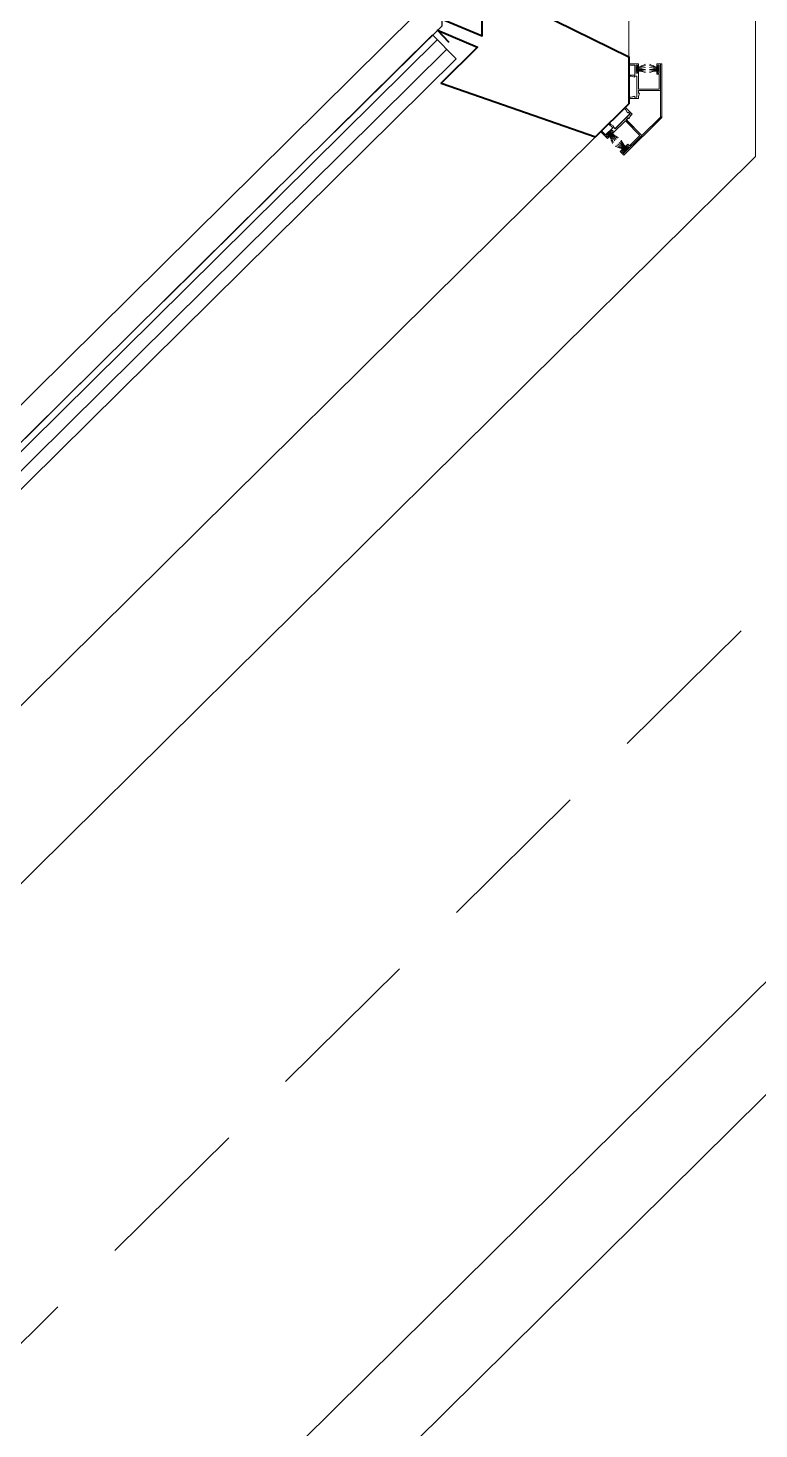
# Model space of a CAD drawing. Header units: inches. Extents: x -26575 to 27, y -11337 to 2257.
# Drawn here: x -23896.5 to -23869.1, y 1309.5 to 1362 of the extents above; entities that cross this region are included whole.
import ezdxf

# ---------------------------------------------------------------- set-up
doc = ezdxf.new("R2010")
doc.units = ezdxf.units.IN
doc.header["$LTSCALE"] = 48
doc.header["$MEASUREMENT"] = 0
doc.linetypes.add('NB - 12th floor_plan$0$HIDDEN2', pattern=[0.1875, 0.125, -0.0625])
for name, color, linetype in [('A106$0$A-CLNG-RAIL', 8, 'Continuous'), ('A106$0$A-FLOR-SLAB', 8, 'Continuous'), ('A106$0$A-GLAZ', 8, 'Continuous'), ('A106$0$A-GLAZ-CRNA', 8, 'Continuous'), ('A112$0$A-CLNG-RAIL', 8, 'Continuous'), ('A112$0$A-FLOR-SLAB', 8, 'Continuous'), ('A112$0$A-GLAZ', 8, 'Continuous'), ('A112$0$A-GLAZ-CRNA', 8, 'Continuous'), ('A612$0$A-CLNG-RAIL', 8, 'Continuous'), ('A612$0$A-CLNG-SFFT', 8, 'Continuous'), ('NB - 12th floor_plan$0$STFIN1', 1, 'NB - 12th floor_plan$0$HIDDEN2'), ('NB - 12th floor_plan$0$STSLABNOTCH', 1, 'NB - 12th floor_plan$0$HIDDEN2'), ('XREF', 7, 'Continuous')]:
    doc.layers.add(name, color=color, linetype=linetype)

# ---------------------------------------------------------------- blocks, each defined once
blk = doc.blocks.new('*U576')
at = {"layer": 'A106$0$A-CLNG-RAIL', "linetype": 'Continuous', "lineweight": 13}
for p, q in [((0.221, 0.63), (-0.338, 0.077)), ((0.044, 0.879), (0.008, 0.844)), ((0.008, 0.844), (0.067, 0.785)), ((0.298, 0.622), (0.044, 0.879)), ((0.067, 0.785), (0.13, 0.672)), ((0.13, 0.672), (0.155, 0.697)), ((0.155, 0.697), (0.221, 0.63)), ((0.175, 0.451), (0.24, 0.564)), ((0.24, 0.564), (0.298, 0.622)), ((-0.426, 0.102), (-0.692, -0.161)), ((-0.657, -0.197), (-0.443, 0.014)), ((-0.55, 0.291), (-0.582, 0.26)), ((-0.582, 0.26), (-0.426, 0.102)), ((-0.492, 0.232), (-0.55, 0.291)), ((-0.379, 0.168), (-0.492, 0.232)), ((-0.443, 0.014), (-0.408, -0.021)), ((-0.423, -0.092), (0.048, 0.375)), ((-0.404, 0.143), (-0.379, 0.168)), ((-0.338, 0.077), (-0.404, 0.143)), ((0.048, 0.375), (0.594, -0.177)), ((0.084, 0.41), (0.151, 0.476)), ((0.665, -0.177), (0.084, 0.41)), ((0.151, 0.476), (0.175, 0.451)), ((-0.848, -0.004), (-0.88, -0.035)), ((-0.88, -0.035), (-0.625, -0.292)), ((-0.692, -0.161), (-0.848, -0.004)), ((-0.621, -0.232), (-0.657, -0.197)), ((-0.625, -0.292), (-0.551, -0.219)), ((-0.579, -0.19), (-0.621, -0.232)), ((-0.551, -0.219), (-0.579, -0.19)), ((-0.408, -0.021), (-0.451, -0.063)), ((-0.451, -0.063), (-0.423, -0.092)), ((-0.044, -0.879), (0.665, -0.177)), ((0.135, -0.505), (0.06, -0.579)), ((0.198, -0.569), (0.135, -0.505)), ((0.594, -0.177), (0.198, -0.569)), ((-0.068, -0.706), (-0.143, -0.78)), ((-0.143, -0.78), (-0.044, -0.879)), ((-0.082, -0.777), (-0.04, -0.734)), ((-0.047, -0.812), (-0.082, -0.777)), ((-0.04, -0.734), (-0.068, -0.706)), ((0.166, -0.601), (-0.047, -0.812)), ((0.06, -0.579), (0.088, -0.608)), ((0.088, -0.608), (0.131, -0.566)), ((0.131, -0.566), (0.166, -0.601))]:
    blk.add_line(p, q, dxfattribs=at)
at = {"layer": 'A106$0$A-CLNG-RAIL', "lineweight": 13, "flags": 128}
for points in [[(-0.601, -0.174), (-0.468, -0.043)], [(-0.482, -0.074), (-0.435, -0.104), (-0.38, -0.152), (-0.213, -0.255)], [(0.071, -0.633), (0.041, -0.585), (-0.006, -0.529), (-0.108, -0.361)], [(-0.031, -0.75), (0.102, -0.618)]]:
    blk.add_lwpolyline(points, dxfattribs=at)
at = {"layer": 'A106$0$A-CLNG-RAIL', "lineweight": 13}
for points in [[(-0.581, -0.163), (-0.539, -0.189), (-0.517, -0.237), (-0.492, -0.314), (-0.486, -0.342), (-0.433, -0.473)], [(-0.56, -0.142), (-0.534, -0.168), (-0.496, -0.207), (-0.466, -0.28), (-0.456, -0.312), (-0.395, -0.436)], [(-0.544, -0.118), (-0.53, -0.129), (-0.496, -0.155), (-0.44, -0.228), (-0.419, -0.275), (-0.343, -0.384)], [(-0.53, -0.104), (-0.444, -0.173), (-0.406, -0.229), (-0.385, -0.242), (-0.293, -0.335)], [(-0.495, -0.087), (-0.457, -0.126), (-0.414, -0.169), (-0.372, -0.194), (-0.352, -0.209), (-0.243, -0.285)], [(0.026, -0.694), (0.015, -0.679), (-0.011, -0.645), (-0.083, -0.589), (-0.13, -0.567), (-0.238, -0.49)], [(0.04, -0.68), (-0.028, -0.594), (-0.083, -0.555), (-0.096, -0.534), (-0.188, -0.44)], [(0.058, -0.645), (0.019, -0.607), (-0.023, -0.564), (-0.049, -0.521), (-0.063, -0.501), (-0.138, -0.391)], [(-0.02, -0.731), (-0.045, -0.688), (-0.092, -0.666), (-0.169, -0.64), (-0.197, -0.633), (-0.328, -0.579)], [(0.002, -0.709), (-0.024, -0.683), (-0.062, -0.645), (-0.135, -0.614), (-0.167, -0.604), (-0.291, -0.542)]]:
    blk.add_open_spline(points, degree=3, dxfattribs=at)
blk = doc.blocks.new('*U548')
at = {"layer": 'A106$0$A-CLNG-RAIL', "linetype": 'Continuous', "lineweight": 13}
for p, q in [((-0.594, 0.605), (-0.594, 0.65)), ((-0.594, 0.65), (-0.232, 0.65)), ((-0.372, 0.605), (-0.594, 0.605)), ((-0.372, 0.231), (-0.372, 0.605)), ((-0.272, 0.605), (-0.322, 0.605)), ((-0.322, 0.605), (-0.322, 0.305)), ((-0.272, 0.545), (-0.272, 0.605)), ((-0.232, 0.545), (-0.272, 0.545)), ((-0.232, 0.65), (-0.232, 0.545)), ((0.454, 0.545), (0.454, 0.65)), ((0.454, 0.65), (0.594, 0.65)), ((0.494, 0.545), (0.454, 0.545)), ((0.544, 0.605), (0.494, 0.605)), ((0.494, 0.605), (0.494, 0.545)), ((0.544, 0.305), (0.544, 0.605)), ((0.594, 0.65), (0.594, -0.348)), ((-0.594, 0.186), (-0.594, 0.231)), ((-0.594, 0.231), (-0.372, 0.231)), ((-0.511, 0.186), (-0.594, 0.186)), ((-0.386, 0.151), (-0.511, 0.186)), ((-0.292, 0.186), (-0.386, 0.186)), ((-0.386, 0.186), (-0.386, 0.151)), ((-0.322, 0.305), (-0.272, 0.305)), ((-0.292, -0.6), (-0.292, 0.186)), ((-0.272, 0.305), (-0.272, 0.365)), ((-0.272, 0.365), (-0.232, 0.365)), ((-0.232, 0.365), (-0.232, -0.298)), ((0.454, 0.26), (0.454, 0.365)), ((0.454, 0.365), (0.494, 0.365)), ((0.544, 0.26), (0.454, 0.26)), ((0.494, 0.365), (0.494, 0.305)), ((0.494, 0.305), (0.544, 0.305)), ((0.544, -0.298), (0.544, 0.26)), ((-0.232, -0.298), (0.544, -0.298)), ((0.594, -0.348), (-0.232, -0.348)), ((-0.232, -0.348), (-0.232, -0.442)), ((-0.232, -0.442), (-0.197, -0.442)), ((-0.197, -0.442), (-0.232, -0.567)), ((-0.594, -0.6), (-0.511, -0.6)), ((-0.594, -0.65), (-0.594, -0.6)), ((-0.232, -0.65), (-0.594, -0.65)), ((-0.511, -0.6), (-0.386, -0.565)), ((-0.386, -0.565), (-0.386, -0.6)), ((-0.386, -0.6), (-0.292, -0.6)), ((-0.232, -0.567), (-0.232, -0.65))]:
    blk.add_line(p, q, dxfattribs=at)
at = {"layer": 'A106$0$A-CLNG-RAIL', "lineweight": 13, "flags": 128}
for points in [[(-0.299, 0.55), (-0.299, 0.362)], [(0.511, 0.55), (0.511, 0.362)], [(-0.287, 0.395), (-0.232, 0.383), (-0.16, 0.377), (0.032, 0.331)], [(0.499, 0.395), (0.445, 0.383), (0.372, 0.377), (0.181, 0.331)]]:
    blk.add_lwpolyline(points, dxfattribs=at)
at = {"layer": 'A106$0$A-CLNG-RAIL', "lineweight": 13}
for points in [[(-0.293, 0.528), (-0.244, 0.516), (-0.196, 0.534), (-0.123, 0.57), (-0.099, 0.586), (0.032, 0.641)], [(-0.293, 0.498), (-0.257, 0.498), (-0.202, 0.498), (-0.129, 0.528), (-0.099, 0.543), (0.032, 0.588)], [(0.505, 0.528), (0.457, 0.516), (0.408, 0.534), (0.336, 0.57), (0.312, 0.586), (0.181, 0.641)], [(0.505, 0.498), (0.469, 0.498), (0.414, 0.498), (0.342, 0.528), (0.312, 0.543), (0.181, 0.588)], [(-0.299, 0.47), (-0.281, 0.468), (-0.238, 0.461), (-0.148, 0.474), (-0.099, 0.491), (0.032, 0.513)], [(-0.299, 0.449), (-0.19, 0.437), (-0.123, 0.449), (-0.099, 0.444), (0.032, 0.443)], [(-0.287, 0.413), (-0.232, 0.413), (-0.172, 0.413), (-0.123, 0.401), (-0.099, 0.397), (0.032, 0.373)], [(0.511, 0.47), (0.493, 0.468), (0.451, 0.461), (0.36, 0.474), (0.312, 0.491), (0.181, 0.513)], [(0.511, 0.449), (0.402, 0.437), (0.336, 0.449), (0.312, 0.444), (0.181, 0.443)], [(0.499, 0.413), (0.445, 0.413), (0.384, 0.413), (0.336, 0.401), (0.312, 0.397), (0.181, 0.373)]]:
    blk.add_open_spline(points, degree=3, dxfattribs=at)
blk = doc.blocks.new('A106')
at = {"layer": 'A106$0$A-CLNG-RAIL', "lineweight": 13}
for points in [[(-23872.786, 1360.666), (-23872.786, 1358.659), (-23872.836, 1358.692), (-23872.836, 1360.666)], [(-23874.211, 1357.248), (-23872.786, 1358.659), (-23872.844, 1358.672), (-23874.246, 1357.283)]]:
    blk.add_3dface(points, dxfattribs=at)
at = {"layer": 'A106$0$A-FLOR-SLAB', "lineweight": 0, "flags": 128}
blk.add_lwpolyline([(-23869.273, 1530.347), (-23869.273, 1357.192), (-23920.878, 1306.152), (-24082.047, 1377.514)], dxfattribs=at)
at = {"layer": 'A106$0$A-GLAZ', "lineweight": 0, "flags": 128}
blk.add_lwpolyline([(-24088.548, 1394.334), (-23923.662, 1321.329), (-23882.023, 1362.512), (-23882.025, 1543.099)], dxfattribs=at)
at = {"layer": 'A106$0$A-GLAZ', "lineweight": 40, "flags": 128}
for points in [[(-23880.389, 1362.344), (-23881.023, 1362.344), (-23879.523, 1361.718), (-23879.523, 1363.636), (-23874.023, 1360.936), (-23874.023, 1359.175)], [(-23880.753, 1361.473), (-23881.199, 1361.924), (-23879.698, 1361.298), (-23881.061, 1359.949), (-23875.276, 1357.937), (-23874.023, 1359.175)]]:
    blk.add_lwpolyline(points, dxfattribs=at)
at = {"layer": 'A106$0$A-GLAZ-CRNA', "lineweight": 0}
for p, q in [((-23874.023, 1359.175), (-23874.023, 1535.098)), ((-23922.891, 1320.337), (-23881.201, 1361.571)), ((-23922.539, 1319.981), (-23880.849, 1361.215)), ((-23921.916, 1311.807), (-23874.023, 1359.175))]:
    blk.add_line(p, q, dxfattribs=at)
at = {"layer": 'A106$0$A-GLAZ-CRNA', "lineweight": 30}
for p, q in [((-23923.067, 1320.514), (-23881.376, 1361.748)), ((-23881.376, 1361.748), (-23880.497, 1360.86)), ((-23922.187, 1319.626), (-23880.497, 1360.86))]:
    blk.add_line(p, q, dxfattribs=at)
at = {"layer": 'A106$0$A-CLNG-RAIL', "lineweight": 13}
for name, p in [('*U548', (-23873.43, 1360.015)), ('*U576', (-23874.202, 1358.163))]:
    blk.add_blockref(name, p, dxfattribs=at)
blk = doc.blocks.new('A112')
at = {"layer": 'A112$0$A-CLNG-RAIL', "lineweight": 13}
for p, q in [((-23874.024, 1360.621), (-23874.024, 1360.666)), ((-23874.024, 1360.666), (-23873.662, 1360.666)), ((-23873.802, 1360.621), (-23874.024, 1360.621)), ((-23873.802, 1360.247), (-23873.802, 1360.621)), ((-23873.702, 1360.621), (-23873.752, 1360.621)), ((-23873.752, 1360.621), (-23873.752, 1360.321)), ((-23873.702, 1360.561), (-23873.702, 1360.621)), ((-23873.662, 1360.561), (-23873.702, 1360.561)), ((-23873.702, 1360.321), (-23873.702, 1360.381)), ((-23873.702, 1360.381), (-23873.662, 1360.381)), ((-23873.662, 1360.666), (-23873.662, 1360.561)), ((-23873.662, 1360.381), (-23873.662, 1359.718)), ((-23872.976, 1360.561), (-23872.976, 1360.666)), ((-23872.976, 1360.666), (-23872.836, 1360.666)), ((-23872.936, 1360.561), (-23872.976, 1360.561)), ((-23872.976, 1360.276), (-23872.976, 1360.381)), ((-23872.976, 1360.381), (-23872.936, 1360.381)), ((-23872.886, 1360.621), (-23872.936, 1360.621)), ((-23872.936, 1360.621), (-23872.936, 1360.561)), ((-23872.936, 1360.381), (-23872.936, 1360.321)), ((-23872.886, 1360.321), (-23872.886, 1360.621)), ((-23872.836, 1360.666), (-23872.836, 1359.668)), ((-23874.024, 1360.202), (-23874.024, 1360.247)), ((-23874.024, 1360.247), (-23873.802, 1360.247)), ((-23873.941, 1360.202), (-23874.024, 1360.202)), ((-23873.816, 1360.167), (-23873.941, 1360.202)), ((-23873.722, 1360.202), (-23873.816, 1360.202)), ((-23873.816, 1360.202), (-23873.816, 1360.167)), ((-23873.752, 1360.321), (-23873.702, 1360.321)), ((-23873.722, 1359.416), (-23873.722, 1360.202)), ((-23872.886, 1360.276), (-23872.976, 1360.276)), ((-23872.936, 1360.321), (-23872.886, 1360.321)), ((-23872.886, 1359.718), (-23872.886, 1360.276)), ((-23874.024, 1359.416), (-23873.941, 1359.416)), ((-23874.024, 1359.366), (-23874.024, 1359.416)), ((-23873.662, 1359.366), (-23874.024, 1359.366)), ((-23873.941, 1359.416), (-23873.816, 1359.451)), ((-23873.816, 1359.451), (-23873.816, 1359.416)), ((-23873.816, 1359.416), (-23873.722, 1359.416)), ((-23873.662, 1359.718), (-23872.886, 1359.718)), ((-23872.836, 1359.668), (-23873.662, 1359.668)), ((-23873.662, 1359.668), (-23873.662, 1359.574)), ((-23873.662, 1359.574), (-23873.627, 1359.574)), ((-23873.627, 1359.574), (-23873.662, 1359.449)), ((-23873.662, 1359.449), (-23873.662, 1359.366)), ((-23873.982, 1358.792), (-23874.54, 1358.239)), ((-23874.159, 1359.042), (-23874.194, 1359.007)), ((-23874.194, 1359.007), (-23874.136, 1358.948)), ((-23873.904, 1358.785), (-23874.159, 1359.042)), ((-23874.136, 1358.948), (-23874.073, 1358.834)), ((-23874.073, 1358.834), (-23874.048, 1358.859)), ((-23874.048, 1358.859), (-23873.982, 1358.792)), ((-23873.963, 1358.726), (-23873.904, 1358.785)), ((-23874.628, 1358.264), (-23874.894, 1358.001)), ((-23874.753, 1358.454), (-23874.785, 1358.422)), ((-23874.785, 1358.422), (-23874.628, 1358.264)), ((-23874.694, 1358.395), (-23874.753, 1358.454)), ((-23874.581, 1358.331), (-23874.694, 1358.395)), ((-23874.625, 1358.071), (-23874.154, 1358.537)), ((-23874.606, 1358.306), (-23874.581, 1358.331)), ((-23874.54, 1358.239), (-23874.606, 1358.306)), ((-23874.154, 1358.537), (-23873.608, 1357.986)), ((-23874.119, 1358.572), (-23874.052, 1358.638)), ((-23873.537, 1357.985), (-23874.119, 1358.572)), ((-23874.052, 1358.638), (-23874.027, 1358.614)), ((-23874.027, 1358.614), (-23873.963, 1358.726)), ((-23875.05, 1358.159), (-23875.082, 1358.127)), ((-23875.082, 1358.127), (-23874.828, 1357.87)), ((-23874.894, 1358.001), (-23875.05, 1358.159)), ((-23874.859, 1357.966), (-23874.646, 1358.177)), ((-23874.824, 1357.93), (-23874.859, 1357.966)), ((-23874.828, 1357.87), (-23874.753, 1357.944)), ((-23874.781, 1357.972), (-23874.824, 1357.93)), ((-23874.753, 1357.944), (-23874.781, 1357.972)), ((-23874.611, 1358.141), (-23874.653, 1358.099)), ((-23874.653, 1358.099), (-23874.625, 1358.071)), ((-23874.646, 1358.177), (-23874.611, 1358.141)), ((-23874.246, 1357.283), (-23873.537, 1357.985)), ((-23873.608, 1357.986), (-23874.005, 1357.593)), ((-23874.27, 1357.456), (-23874.345, 1357.383)), ((-23874.345, 1357.383), (-23874.246, 1357.283)), ((-23874.285, 1357.386), (-23874.242, 1357.428)), ((-23874.25, 1357.35), (-23874.285, 1357.386)), ((-23874.242, 1357.428), (-23874.27, 1357.456)), ((-23874.037, 1357.561), (-23874.25, 1357.35)), ((-23874.068, 1357.657), (-23874.142, 1357.583)), ((-23874.142, 1357.583), (-23874.114, 1357.555)), ((-23874.114, 1357.555), (-23874.072, 1357.597)), ((-23874.072, 1357.597), (-23874.037, 1357.561)), ((-23874.005, 1357.593), (-23874.068, 1357.657))]:
    blk.add_line(p, q, dxfattribs=at)
at = {"layer": 'A112$0$A-CLNG-RAIL', "lineweight": 13, "flags": 128}
for points in [[(-23873.729, 1360.565), (-23873.729, 1360.378)], [(-23873.716, 1360.41), (-23873.662, 1360.398), (-23873.589, 1360.392), (-23873.398, 1360.346)], [(-23872.93, 1360.41), (-23872.985, 1360.398), (-23873.058, 1360.392), (-23873.249, 1360.346)], [(-23872.918, 1360.565), (-23872.918, 1360.378)], [(-23874.803, 1357.988), (-23874.67, 1358.12)], [(-23874.685, 1358.088), (-23874.638, 1358.058), (-23874.582, 1358.011), (-23874.415, 1357.907)], [(-23874.132, 1357.53), (-23874.161, 1357.577), (-23874.208, 1357.633), (-23874.31, 1357.801)], [(-23874.233, 1357.412), (-23874.1, 1357.544)]]:
    blk.add_lwpolyline(points, dxfattribs=at)
at = {"layer": 'A112$0$A-CLNG-RAIL', "lineweight": 13}
for points in [[(-23873.729, 1360.486), (-23873.71, 1360.483), (-23873.668, 1360.477), (-23873.577, 1360.489), (-23873.529, 1360.507), (-23873.398, 1360.529)], [(-23873.729, 1360.465), (-23873.62, 1360.453), (-23873.553, 1360.465), (-23873.529, 1360.459), (-23873.398, 1360.459)], [(-23873.722, 1360.544), (-23873.674, 1360.531), (-23873.626, 1360.55), (-23873.553, 1360.586), (-23873.529, 1360.601), (-23873.398, 1360.656)], [(-23873.722, 1360.513), (-23873.686, 1360.513), (-23873.632, 1360.513), (-23873.559, 1360.544), (-23873.529, 1360.559), (-23873.398, 1360.603)], [(-23873.716, 1360.428), (-23873.662, 1360.428), (-23873.601, 1360.428), (-23873.553, 1360.416), (-23873.529, 1360.413), (-23873.398, 1360.389)], [(-23872.924, 1360.544), (-23872.973, 1360.531), (-23873.021, 1360.55), (-23873.094, 1360.586), (-23873.118, 1360.601), (-23873.249, 1360.656)], [(-23872.924, 1360.513), (-23872.961, 1360.513), (-23873.015, 1360.513), (-23873.088, 1360.544), (-23873.118, 1360.559), (-23873.249, 1360.603)], [(-23872.918, 1360.486), (-23872.936, 1360.483), (-23872.979, 1360.477), (-23873.07, 1360.489), (-23873.118, 1360.507), (-23873.249, 1360.529)], [(-23872.918, 1360.465), (-23873.027, 1360.453), (-23873.094, 1360.465), (-23873.118, 1360.459), (-23873.249, 1360.459)], [(-23872.93, 1360.428), (-23872.985, 1360.428), (-23873.045, 1360.428), (-23873.094, 1360.416), (-23873.118, 1360.413), (-23873.249, 1360.389)], [(-23874.784, 1357.999), (-23874.741, 1357.973), (-23874.72, 1357.926), (-23874.695, 1357.849), (-23874.688, 1357.821), (-23874.635, 1357.689)], [(-23874.762, 1358.02), (-23874.737, 1357.995), (-23874.698, 1357.956), (-23874.669, 1357.883), (-23874.658, 1357.851), (-23874.598, 1357.726)], [(-23874.747, 1358.044), (-23874.732, 1358.033), (-23874.698, 1358.007), (-23874.643, 1357.934), (-23874.621, 1357.887), (-23874.545, 1357.779)], [(-23874.732, 1358.059), (-23874.647, 1357.99), (-23874.608, 1357.934), (-23874.588, 1357.921), (-23874.495, 1357.828)], [(-23874.698, 1358.076), (-23874.659, 1358.037), (-23874.617, 1357.994), (-23874.574, 1357.968), (-23874.555, 1357.953), (-23874.445, 1357.877)], [(-23874.162, 1357.483), (-23874.23, 1357.569), (-23874.285, 1357.608), (-23874.299, 1357.629), (-23874.39, 1357.722)], [(-23874.145, 1357.517), (-23874.183, 1357.556), (-23874.226, 1357.599), (-23874.251, 1357.642), (-23874.266, 1357.661), (-23874.34, 1357.772)], [(-23874.222, 1357.432), (-23874.248, 1357.475), (-23874.295, 1357.496), (-23874.372, 1357.523), (-23874.399, 1357.529), (-23874.531, 1357.583)], [(-23874.201, 1357.453), (-23874.226, 1357.479), (-23874.264, 1357.518), (-23874.337, 1357.548), (-23874.369, 1357.559), (-23874.493, 1357.621)], [(-23874.177, 1357.468), (-23874.188, 1357.483), (-23874.213, 1357.517), (-23874.286, 1357.573), (-23874.332, 1357.596), (-23874.44, 1357.673)]]:
    blk.add_open_spline(points, degree=3, dxfattribs=at)
for points in [[(-23872.786, 1360.666), (-23872.786, 1358.659), (-23872.836, 1358.692), (-23872.836, 1360.666)], [(-23874.211, 1357.248), (-23872.786, 1358.659), (-23872.844, 1358.672), (-23874.246, 1357.283)]]:
    blk.add_3dface(points, dxfattribs=at)
at = {"layer": 'A112$0$A-FLOR-SLAB', "lineweight": 0, "flags": 128}
blk.add_lwpolyline([(-23869.273, 1530.347), (-23869.273, 1357.192), (-23920.878, 1306.152), (-24082.047, 1377.514)], dxfattribs=at)
at = {"layer": 'A112$0$A-GLAZ', "lineweight": 0, "flags": 128}
blk.add_lwpolyline([(-24088.548, 1394.334), (-23923.662, 1321.329), (-23882.023, 1362.512), (-23882.025, 1543.099)], dxfattribs=at)
at = {"layer": 'A112$0$A-GLAZ', "lineweight": 40, "flags": 128}
for points in [[(-23880.389, 1362.344), (-23881.023, 1362.344), (-23879.523, 1361.718), (-23879.523, 1363.636), (-23874.023, 1360.936), (-23874.023, 1359.175)], [(-23880.753, 1361.473), (-23881.199, 1361.924), (-23879.698, 1361.298), (-23881.061, 1359.949), (-23875.276, 1357.937), (-23874.023, 1359.175)]]:
    blk.add_lwpolyline(points, dxfattribs=at)
at = {"layer": 'A112$0$A-GLAZ-CRNA', "lineweight": 0}
for p, q in [((-23874.023, 1359.175), (-23874.023, 1535.098)), ((-23922.891, 1320.337), (-23881.201, 1361.571)), ((-23922.539, 1319.981), (-23880.849, 1361.215)), ((-23921.916, 1311.807), (-23874.023, 1359.175))]:
    blk.add_line(p, q, dxfattribs=at)
at = {"layer": 'A112$0$A-GLAZ-CRNA', "lineweight": 30}
for p, q in [((-23923.067, 1320.514), (-23881.376, 1361.748)), ((-23881.376, 1361.748), (-23880.497, 1360.86)), ((-23922.187, 1319.626), (-23880.497, 1360.86))]:
    blk.add_line(p, q, dxfattribs=at)
blk = doc.blocks.new('A612')
at = {"layer": 'A612$0$A-CLNG-RAIL', "lineweight": 13}
for p, q in [((-23874.024, 1360.621), (-23874.024, 1360.666)), ((-23874.024, 1360.666), (-23873.662, 1360.666)), ((-23873.802, 1360.621), (-23874.024, 1360.621)), ((-23873.802, 1360.247), (-23873.802, 1360.621)), ((-23873.702, 1360.621), (-23873.752, 1360.621)), ((-23873.752, 1360.621), (-23873.752, 1360.321)), ((-23873.702, 1360.561), (-23873.702, 1360.621)), ((-23873.662, 1360.561), (-23873.702, 1360.561)), ((-23873.702, 1360.321), (-23873.702, 1360.381)), ((-23873.702, 1360.381), (-23873.662, 1360.381)), ((-23873.662, 1360.666), (-23873.662, 1360.561)), ((-23873.662, 1360.381), (-23873.662, 1359.718)), ((-23872.976, 1360.561), (-23872.976, 1360.666)), ((-23872.976, 1360.666), (-23872.836, 1360.666)), ((-23872.936, 1360.561), (-23872.976, 1360.561)), ((-23872.976, 1360.276), (-23872.976, 1360.381)), ((-23872.976, 1360.381), (-23872.936, 1360.381)), ((-23872.886, 1360.621), (-23872.936, 1360.621)), ((-23872.936, 1360.621), (-23872.936, 1360.561)), ((-23872.936, 1360.381), (-23872.936, 1360.321)), ((-23872.886, 1360.321), (-23872.886, 1360.621)), ((-23872.836, 1360.666), (-23872.836, 1359.668)), ((-23874.024, 1360.202), (-23874.024, 1360.247)), ((-23874.024, 1360.247), (-23873.802, 1360.247)), ((-23873.941, 1360.202), (-23874.024, 1360.202)), ((-23873.816, 1360.167), (-23873.941, 1360.202)), ((-23873.722, 1360.202), (-23873.816, 1360.202)), ((-23873.816, 1360.202), (-23873.816, 1360.167)), ((-23873.752, 1360.321), (-23873.702, 1360.321)), ((-23873.722, 1359.416), (-23873.722, 1360.202)), ((-23872.886, 1360.276), (-23872.976, 1360.276)), ((-23872.936, 1360.321), (-23872.886, 1360.321)), ((-23872.886, 1359.718), (-23872.886, 1360.276)), ((-23874.024, 1359.416), (-23873.941, 1359.416)), ((-23874.024, 1359.366), (-23874.024, 1359.416)), ((-23873.662, 1359.366), (-23874.024, 1359.366)), ((-23873.941, 1359.416), (-23873.816, 1359.451)), ((-23873.816, 1359.451), (-23873.816, 1359.416)), ((-23873.816, 1359.416), (-23873.722, 1359.416)), ((-23873.662, 1359.718), (-23872.886, 1359.718)), ((-23872.836, 1359.668), (-23873.662, 1359.668)), ((-23873.662, 1359.668), (-23873.662, 1359.574)), ((-23873.662, 1359.574), (-23873.627, 1359.574)), ((-23873.627, 1359.574), (-23873.662, 1359.449)), ((-23873.662, 1359.449), (-23873.662, 1359.366)), ((-23873.982, 1358.792), (-23874.54, 1358.239)), ((-23874.159, 1359.042), (-23874.194, 1359.007)), ((-23874.194, 1359.007), (-23874.136, 1358.948)), ((-23873.904, 1358.785), (-23874.159, 1359.042)), ((-23874.136, 1358.948), (-23874.073, 1358.834)), ((-23874.073, 1358.834), (-23874.048, 1358.859)), ((-23874.048, 1358.859), (-23873.982, 1358.792)), ((-23873.963, 1358.726), (-23873.904, 1358.785)), ((-23874.628, 1358.264), (-23874.894, 1358.001)), ((-23874.753, 1358.454), (-23874.785, 1358.422)), ((-23874.785, 1358.422), (-23874.628, 1358.264)), ((-23874.694, 1358.395), (-23874.753, 1358.454)), ((-23874.581, 1358.331), (-23874.694, 1358.395)), ((-23874.625, 1358.071), (-23874.154, 1358.537)), ((-23874.606, 1358.306), (-23874.581, 1358.331)), ((-23874.54, 1358.239), (-23874.606, 1358.306)), ((-23874.154, 1358.537), (-23873.608, 1357.986)), ((-23874.119, 1358.572), (-23874.052, 1358.638)), ((-23873.537, 1357.985), (-23874.119, 1358.572)), ((-23874.052, 1358.638), (-23874.027, 1358.614)), ((-23874.027, 1358.614), (-23873.963, 1358.726)), ((-23875.05, 1358.159), (-23875.082, 1358.127)), ((-23875.082, 1358.127), (-23874.828, 1357.87)), ((-23874.894, 1358.001), (-23875.05, 1358.159)), ((-23874.859, 1357.966), (-23874.646, 1358.177)), ((-23874.824, 1357.93), (-23874.859, 1357.966)), ((-23874.828, 1357.87), (-23874.753, 1357.944)), ((-23874.781, 1357.972), (-23874.824, 1357.93)), ((-23874.753, 1357.944), (-23874.781, 1357.972)), ((-23874.611, 1358.141), (-23874.653, 1358.099)), ((-23874.653, 1358.099), (-23874.625, 1358.071)), ((-23874.646, 1358.177), (-23874.611, 1358.141)), ((-23874.246, 1357.283), (-23873.537, 1357.985)), ((-23873.608, 1357.986), (-23874.005, 1357.593)), ((-23874.27, 1357.456), (-23874.345, 1357.383)), ((-23874.345, 1357.383), (-23874.246, 1357.283)), ((-23874.285, 1357.386), (-23874.242, 1357.428)), ((-23874.25, 1357.35), (-23874.285, 1357.386)), ((-23874.242, 1357.428), (-23874.27, 1357.456)), ((-23874.037, 1357.561), (-23874.25, 1357.35)), ((-23874.068, 1357.657), (-23874.142, 1357.583)), ((-23874.142, 1357.583), (-23874.114, 1357.555)), ((-23874.114, 1357.555), (-23874.072, 1357.597)), ((-23874.072, 1357.597), (-23874.037, 1357.561)), ((-23874.005, 1357.593), (-23874.068, 1357.657))]:
    blk.add_line(p, q, dxfattribs=at)
at = {"layer": 'A612$0$A-CLNG-RAIL', "lineweight": 13, "flags": 128}
for points in [[(-23873.729, 1360.565), (-23873.729, 1360.378)], [(-23873.716, 1360.41), (-23873.662, 1360.398), (-23873.589, 1360.392), (-23873.398, 1360.346)], [(-23872.93, 1360.41), (-23872.985, 1360.398), (-23873.058, 1360.392), (-23873.249, 1360.346)], [(-23872.918, 1360.565), (-23872.918, 1360.378)], [(-23874.803, 1357.988), (-23874.67, 1358.12)], [(-23874.685, 1358.088), (-23874.638, 1358.058), (-23874.582, 1358.011), (-23874.415, 1357.907)], [(-23874.132, 1357.53), (-23874.161, 1357.577), (-23874.208, 1357.633), (-23874.31, 1357.801)], [(-23874.233, 1357.412), (-23874.1, 1357.544)]]:
    blk.add_lwpolyline(points, dxfattribs=at)
at = {"layer": 'A612$0$A-CLNG-RAIL', "lineweight": 13}
for points in [[(-23873.729, 1360.486), (-23873.71, 1360.483), (-23873.668, 1360.477), (-23873.577, 1360.489), (-23873.529, 1360.507), (-23873.398, 1360.529)], [(-23873.729, 1360.465), (-23873.62, 1360.453), (-23873.553, 1360.465), (-23873.529, 1360.459), (-23873.398, 1360.459)], [(-23873.722, 1360.544), (-23873.674, 1360.531), (-23873.626, 1360.55), (-23873.553, 1360.586), (-23873.529, 1360.601), (-23873.398, 1360.656)], [(-23873.722, 1360.513), (-23873.686, 1360.513), (-23873.632, 1360.513), (-23873.559, 1360.544), (-23873.529, 1360.559), (-23873.398, 1360.603)], [(-23873.716, 1360.428), (-23873.662, 1360.428), (-23873.601, 1360.428), (-23873.553, 1360.416), (-23873.529, 1360.413), (-23873.398, 1360.389)], [(-23872.924, 1360.544), (-23872.973, 1360.531), (-23873.021, 1360.55), (-23873.094, 1360.586), (-23873.118, 1360.601), (-23873.249, 1360.656)], [(-23872.924, 1360.513), (-23872.961, 1360.513), (-23873.015, 1360.513), (-23873.088, 1360.544), (-23873.118, 1360.559), (-23873.249, 1360.603)], [(-23872.918, 1360.486), (-23872.936, 1360.483), (-23872.979, 1360.477), (-23873.07, 1360.489), (-23873.118, 1360.507), (-23873.249, 1360.529)], [(-23872.918, 1360.465), (-23873.027, 1360.453), (-23873.094, 1360.465), (-23873.118, 1360.459), (-23873.249, 1360.459)], [(-23872.93, 1360.428), (-23872.985, 1360.428), (-23873.045, 1360.428), (-23873.094, 1360.416), (-23873.118, 1360.413), (-23873.249, 1360.389)], [(-23874.784, 1357.999), (-23874.741, 1357.973), (-23874.72, 1357.926), (-23874.695, 1357.849), (-23874.688, 1357.821), (-23874.635, 1357.689)], [(-23874.762, 1358.02), (-23874.737, 1357.995), (-23874.698, 1357.956), (-23874.669, 1357.883), (-23874.658, 1357.851), (-23874.598, 1357.726)], [(-23874.747, 1358.044), (-23874.732, 1358.033), (-23874.698, 1358.007), (-23874.643, 1357.934), (-23874.621, 1357.887), (-23874.545, 1357.779)], [(-23874.732, 1358.059), (-23874.647, 1357.99), (-23874.608, 1357.934), (-23874.588, 1357.921), (-23874.495, 1357.828)], [(-23874.698, 1358.076), (-23874.659, 1358.037), (-23874.617, 1357.994), (-23874.574, 1357.968), (-23874.555, 1357.953), (-23874.445, 1357.877)], [(-23874.162, 1357.483), (-23874.23, 1357.569), (-23874.285, 1357.608), (-23874.299, 1357.629), (-23874.39, 1357.722)], [(-23874.145, 1357.517), (-23874.183, 1357.556), (-23874.226, 1357.599), (-23874.251, 1357.642), (-23874.266, 1357.661), (-23874.34, 1357.772)], [(-23874.222, 1357.432), (-23874.248, 1357.475), (-23874.295, 1357.496), (-23874.372, 1357.523), (-23874.399, 1357.529), (-23874.531, 1357.583)], [(-23874.201, 1357.453), (-23874.226, 1357.479), (-23874.264, 1357.518), (-23874.337, 1357.548), (-23874.369, 1357.559), (-23874.493, 1357.621)], [(-23874.177, 1357.468), (-23874.188, 1357.483), (-23874.213, 1357.517), (-23874.286, 1357.573), (-23874.332, 1357.596), (-23874.44, 1357.673)]]:
    blk.add_open_spline(points, degree=3, dxfattribs=at)
for points in [[(-23872.786, 1360.666), (-23872.786, 1358.659), (-23872.836, 1358.692), (-23872.836, 1360.666)], [(-23874.211, 1357.248), (-23872.786, 1358.659), (-23872.844, 1358.672), (-23874.246, 1357.283)]]:
    blk.add_3dface(points, dxfattribs=at)
at = {"layer": 'A612$0$A-CLNG-SFFT', "lineweight": 0, "extrusion": (4.60855e-09, 1.04083e-08, 1), "elevation": 0, "flags": 128}
blk.add_lwpolyline([(-24070.71, 1348.16), (-23916.014, 1279.665), (-23847.023, 1347.902), (-23847.023, 1508.095)], dxfattribs=at)
at = {"layer": 'A612$0$A-CLNG-SFFT', "lineweight": 0, "extrusion": (4.66315e-09, 1.05316e-08, 1), "elevation": 0, "flags": 128}
blk.add_lwpolyline([(-24069.181, 1344.203), (-23915.358, 1276.094), (-23844.023, 1346.65), (-23844.023, 1505.095)], dxfattribs=at)
blk = doc.blocks.new('NB - 12th floor_plan')
at = {"layer": 'NB - 12th floor_plan$0$STFIN1', "elevation": 0}
blk.add_lwpolyline([(-24599.08, 241.312), (-24088.947, 1393.42), (-23923.445, 1320.139), (-23881.024, 1362.094), (-23881.024, 1543.097), (-21060.024, 1543.097), (-21060.024, -18.905), (-22502.024, -18.905)], dxfattribs=at)
at = {"layer": 'NB - 12th floor_plan$0$STSLABNOTCH'}
blk.add_lwpolyline([(-23868.023, 1531.598), (-23868.023, 1434.121), (-23857.023, 1434.121), (-23857.023, 1352.079), (-23918.202, 1291.57), (-24010.074, 1332.249), (-24005.62, 1342.307), (-24083.696, 1376.877)], dxfattribs=at)

msp = doc.modelspace()

# ---------------------------------------------------------------- block references
at = {"layer": 'XREF'}
for name in ['A106', 'A112', 'NB - 12th floor_plan', 'A612']:
    msp.add_blockref(name, (0, 0), dxfattribs=at)

doc.saveas('drawing.dxf')
